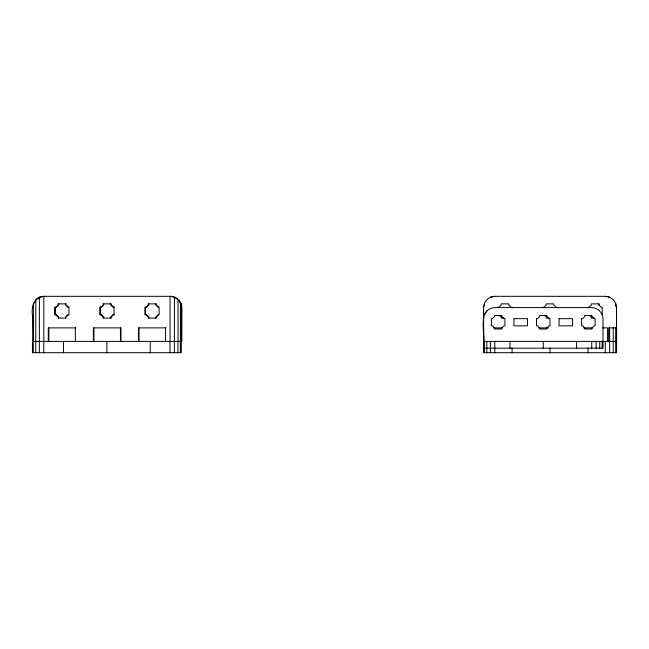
<?xml version="1.0" encoding="UTF-8"?>
<svg xmlns="http://www.w3.org/2000/svg" width="649" height="649" viewBox="0 0 649 649"><rect width="100%" height="100%" fill="white"/><g stroke="black" fill="none" stroke-linecap="round" stroke-linejoin="round"><path stroke-width="0.97" d="M483.586 315.885L483.594 307.058M497.832 307.796L497.84 307.204L498.911 307.204L501.182 304.941L501.182 303.862L508.694 303.862L508.694 304.941L510.966 307.204L512.045 307.212L512.037 307.796M542.929 307.796L542.929 307.212L544.008 307.212L546.28 304.941L546.28 303.87L553.792 303.87L553.792 304.941L556.063 307.212L557.134 307.212L557.134 307.796M588.026 307.804L588.026 307.212L589.105 307.212L591.369 304.949L591.369 303.87L598.889 303.87L598.889 304.949L601.161 307.212L602.231 307.212L602.231 314.733M598.889 304.949L598.889 303.87M608.657 341.415L608.657 327.883L616.55 327.883L616.55 352.691L483.521 352.691L483.578 327.883M609.662 327.883L609.662 352.691M613.248 327.883L613.248 352.691M615.666 327.883L615.666 352.691M33.943 303.318L35.89 300.333M483.521 348.18L603.018 348.18L603.018 318.667C602.799 312.68 597.737 307.707 591.75 307.594L494.789 307.577C478.159 309.054 484.43 330.666 483.797 341.398L483.521 307.383C483.74 301.396 488.802 296.431 494.789 296.309L605.282 296.317C611.269 296.439 616.323 301.412 616.55 307.399L616.55 352.691M484.462 314.335L486.888 310.814M55.798 307.212L58.069 304.949L58.069 303.87L66.125 303.87M68.396 314.733L66.125 317.004M100.895 307.212L103.167 304.949L103.167 303.87L111.222 303.87L111.222 304.949M113.486 314.733L111.222 317.004L111.222 318.075L103.167 318.075L103.167 317.004L100.895 314.733M145.993 307.212L148.264 304.949L148.264 303.87L156.32 303.87M158.583 314.733L156.32 317.004M493.394 317.45L492.437 318.659L491.407 318.659L491.407 325.814L492.437 325.814L494.595 327.972L494.595 329.002L501.75 329.002L501.75 327.98L503.916 325.814L504.938 325.814L504.938 318.659L503.916 318.659L501.75 316.501L501.758 315.471L494.595 315.471L494.595 316.493L493.394 317.45M170.062 341.415L170.062 296.317C175.903 296.447 181.006 301.209 181.266 307.099L181.266 352.691L32.45 352.691L32.45 341.415L181.874 341.415L181.866 307.399C181.647 301.412 176.585 296.439 170.598 296.317L43.791 296.317C33.691 296.39 30.974 307.788 32.588 315.933M36.425 299.554L39.987 297.185L44.335 296.317M490.409 297.201L494.789 296.309M114.565 307.212L112.95 307.212L110.679 304.949L110.679 303.87M114.565 314.733L112.95 314.733L110.679 317.004L110.679 318.075M503.997 318.067L501.174 318.067L501.182 316.996L499.373 315.382M549.095 318.075L546.271 318.075L546.271 316.996L544.47 315.39M594.192 318.075L591.369 318.075L591.369 316.996L589.568 315.39M66.125 318.075L58.069 318.075L58.069 317.004L55.798 314.733M156.32 318.075L148.264 318.075L148.264 317.004L145.993 314.733M75.892 327.883L48.302 327.883L48.302 341.415M166.087 327.883L138.488 327.883L138.488 341.415M493.516 327.883L502.448 327.883M538.629 327.883L548.551 327.883M583.735 327.883L592.667 327.883M602.588 327.883L607.553 327.883L607.553 341.415M616.023 341.415L616.55 341.415L483.521 341.415M616.55 341.415L616.477 307.082M605.274 296.317L609.662 297.218M156.32 304.949L158.583 307.212M66.125 304.949L68.396 307.212M111.879 305.419L112.488 305.955M113.023 306.555L113.486 307.212M33.31 338.421L33.334 352.691M32.588 315.747L32.799 341.415M615.666 303.326L615.666 306.336M605.274 341.415L605.274 352.691M602.134 341.415L602.134 348.18M599.717 341.415L599.717 348.18M596.139 341.415L596.139 348.18M591.75 341.415L591.75 348.18M588.01 347.994L588.01 352.691M576.596 341.415L576.596 348.18M550.036 347.994L550.036 352.691M543.27 341.415L543.27 348.18M512.053 347.994L512.053 352.691M509.944 341.415L509.944 348.18M494.789 341.415L494.789 352.691M490.409 341.415L490.409 352.691M486.823 341.415L486.823 352.691M484.405 303.31L484.405 306.32M484.405 341.415L484.405 352.691M181.266 307.099L181.266 341.415M180.99 303.334L180.99 341.415M180.446 303.334L180.381 352.691M178.029 299.651L178.029 341.415M177.964 341.415L177.964 352.691M174.451 297.218L174.378 352.691M169.989 341.415L169.989 352.691M165.544 327.883L165.544 341.415M155.776 303.87L155.776 304.949L158.048 307.212L159.119 307.212L159.119 314.733L158.048 314.733L155.776 317.004L155.776 318.075M150.26 341.415L150.26 352.691M148.799 303.87L148.799 304.949L146.528 307.212L144.914 307.212L144.914 314.733L146.528 314.733L148.799 317.004L148.799 318.075M145.457 307.212L145.457 314.733M139.032 327.883L139.032 341.415M120.99 341.415L120.99 327.883L93.391 327.883L93.391 341.415M120.454 327.883L120.454 341.415M114.029 307.212L114.029 314.733M106.858 341.415L106.858 352.691M103.702 303.87L103.702 304.949L101.439 307.212L99.824 307.212L99.824 314.733L101.439 314.733L103.702 317.004L103.702 318.075M100.36 307.212L100.36 314.733M93.935 327.883L93.935 341.415M75.357 327.883L75.357 341.415M65.59 303.87L65.59 304.949L67.853 307.212L68.932 307.212L68.932 314.733L67.853 314.733L65.59 317.004L65.59 318.075M63.456 341.415L63.456 352.691M58.605 303.87L58.605 304.949L56.341 307.212L54.727 307.212L54.727 314.733L56.341 314.733L58.605 317.004L58.605 318.075M55.262 307.212L55.262 314.733M48.837 327.883L48.837 341.415M43.791 296.317L43.791 341.415M43.726 341.415L43.726 352.691M39.402 297.21L39.338 352.691M35.825 299.643L35.752 352.691M33.407 303.318L33.407 341.415M513.959 318.659L513.959 325.814L527.483 325.822L527.491 318.659L513.959 318.659M536.504 318.659L536.504 325.822L537.534 325.822L539.692 327.98L539.692 329.002L546.847 329.002L546.847 327.98L549.013 325.822L550.036 325.822L550.036 318.659L549.005 318.659L546.847 316.501L546.847 315.479L539.692 315.479L539.692 316.501L537.526 318.659L536.504 318.659M559.057 318.667L559.049 325.822L572.58 325.822L572.58 318.667L559.057 318.667M581.601 318.667L581.601 325.822L582.624 325.822L584.79 327.988L584.781 329.011L591.945 329.011L591.945 327.988L594.103 325.83L595.133 325.83L595.133 318.667L594.103 318.667L591.945 316.509L591.945 315.479L584.79 315.479L584.79 316.509L582.624 318.667L581.601 318.667"/></g></svg>
